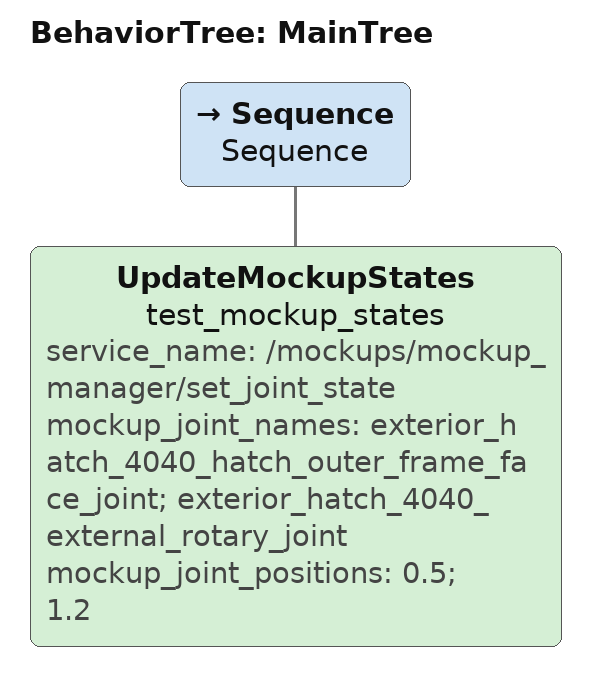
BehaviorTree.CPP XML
<root main_tree_to_execute="MainTree">
  <BehaviorTree ID="MainTree">
    <Sequence name="Sequence">
      <UpdateMockupStates
        name="test_mockup_states"
        service_name="/mockups/mockup_manager/set_joint_state"
        mockup_joint_names="exterior_hatch_4040_hatch_outer_frame_face_joint; exterior_hatch_4040_external_rotary_joint"
        mockup_joint_positions="0.5; 1.2"
      />
    </Sequence>
  </BehaviorTree>
</root>
